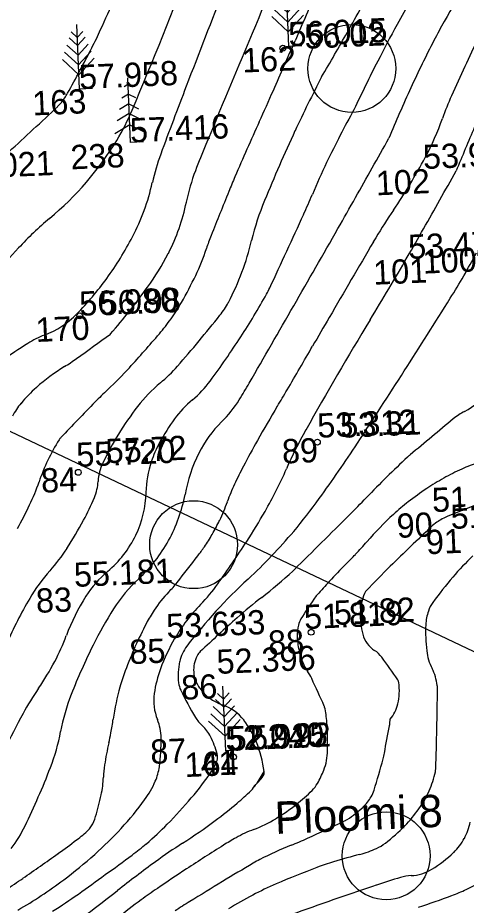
# Model space of a CAD drawing. Extents: x 642106 to 642351, y 6456946 to 6457148.
# Drawn here: x 642154.1 to 642168.01, y 6457012.76 to 6457040.26 of the extents above; entities that cross this region are included whole.
import ezdxf

# ---------------------------------------------------------------- set-up
doc = ezdxf.new("R2010")
doc.units = 0
for name, color, linetype in [('Level 10', 7, 'Continuous'), ('Level 11', 7, 'Continuous'), ('Level 14', 7, 'Continuous'), ('Level 16', 7, 'Continuous'), ('Level 18', 7, 'Continuous'), ('Level 4', 7, 'Continuous'), ('Level 5', 7, 'Continuous'), ('Level 63', 7, 'Continuous'), ('Level 9', 7, 'Continuous'), ('PUUDPQQSAD', 7, 'Continuous')]:
    doc.layers.add(name, color=color, linetype=linetype)

# ---------------------------------------------------------------- blocks, each defined once
blk = doc.blocks.new('KRIN13')
at = {"layer": 'Level 10'}
blk.add_circle((0, 0), 226.7, dxfattribs=at)
blk = doc.blocks.new('MUMM')
at = {"layer": 'Level 18'}
blk.add_circle((0, 0), 90.9, dxfattribs=at)
blk = doc.blocks.new('KKUUS7')
at = {"layer": 'PUUDPQQSAD'}
for p, q in [((0, 0), (0, 2000)), ((0, 1800), (-125.94, 1730.03)), ((0, 1800), (125.94, 1730.03)), ((0, 1500), (-211.95, 1382.25)), ((0, 1500), (211.95, 1382.25)), ((0, 1200), (-297.95, 1034.47)), ((0, 1200), (297.95, 1034.47)), ((0, 900), (-383.96, 686.69)), ((0, 900), (383.96, 686.69)), ((0, 550), (-475.29, 285.95)), ((0, 550), (475.29, 285.95)), ((400, 0), (0, 0))]:
    blk.add_line(p, q, dxfattribs=at)
blk = doc.blocks.new('KMAND7')
at = {"layer": 'Level 11'}
for p, q in [((0, 0), (0, 2000)), ((0, 1600), (-181.08, 1781.08)), ((0, 1600), (181.08, 1781.08)), ((0, 1050), (-329.73, 1379.73)), ((0, 1350), (-248.65, 1598.65)), ((0, 1350), (248.65, 1598.65)), ((0, 1050), (329.73, 1379.73)), ((0, 750), (-410.81, 1160.81)), ((0, 750), (410.81, 1160.81)), ((0, 450), (-491.89, 941.89)), ((0, 450), (491.89, 941.89)), ((400, 0), (0, 0))]:
    blk.add_line(p, q, dxfattribs=at)
blk = doc.blocks.new('KMAN18')
at = {"layer": 'Level 5'}
for p, q in [((0, 0), (0, 2000)), ((0, 1600), (-181.08, 1781.08)), ((0, 1600), (181.08, 1781.08)), ((0, 1050), (-329.73, 1379.73)), ((0, 1350), (-248.65, 1598.65)), ((0, 1350), (248.65, 1598.65)), ((0, 1050), (329.73, 1379.73)), ((0, 750), (-410.81, 1160.81)), ((0, 750), (410.81, 1160.81)), ((0, 450), (-491.89, 941.89)), ((0, 450), (491.89, 941.89)), ((400, 0), (0, 0))]:
    blk.add_line(p, q, dxfattribs=at)
blk = doc.blocks.new('KMAN19')
at = {"layer": 'Level 10'}
for p, q in [((0, 0), (0, 2000)), ((0, 1600), (-181.08, 1781.08)), ((0, 1600), (181.08, 1781.08)), ((0, 1050), (-329.73, 1379.73)), ((0, 1350), (-248.65, 1598.65)), ((0, 1350), (248.65, 1598.65)), ((0, 1050), (329.73, 1379.73)), ((0, 750), (-410.81, 1160.81)), ((0, 750), (410.81, 1160.81)), ((0, 450), (-491.89, 941.89)), ((0, 450), (491.89, 941.89)), ((400, 0), (0, 0))]:
    blk.add_line(p, q, dxfattribs=at)
blk = doc.blocks.new('KKUU13')
at = {"layer": 'Level 10'}
for p, q in [((0, 0), (0, 2000)), ((0, 1800), (-125.94, 1730.03)), ((0, 1800), (125.94, 1730.03)), ((0, 1500), (-211.95, 1382.25)), ((0, 1500), (211.95, 1382.25)), ((0, 1200), (-297.95, 1034.47)), ((0, 1200), (297.95, 1034.47)), ((0, 900), (-383.96, 686.69)), ((0, 900), (383.96, 686.69)), ((0, 550), (-475.29, 285.95)), ((0, 550), (475.29, 285.95)), ((400, 0), (0, 0))]:
    blk.add_line(p, q, dxfattribs=at)

msp = doc.modelspace()

# ---------------------------------------------------------------- linework, layer by layer
at = {"layer": 'Level 16'}
msp.add_line((642151.271, 6457030.003), (642154.124, 6457033.126), dxfattribs=at)
for centre, radius, start, end in [((643740.087, 6456376.8), 1712.274, 156.979137, 157.202646), ((642412.159, 6456900.369), 281.918, 149.70141, 150.27656), ((642009.83, 6457099.666), 160.399, 337.1583, 338.93467), ((642191.751, 6457025.869), 29.515, 147.9817, 151.2852), ((642517.923, 6456900.501), 384.103, 158.51466, 159.00236), ((642078.746, 6457088.032), 98.232, 330.6004, 331.64919), ((642418.932, 6456928.356), 279.315, 156.18648, 156.5424), ((642116.144, 6457058.557), 44.618, 335.2701, 336.6422), ((642899.25, 6456730.21), 800.185, 157.202645, 157.507695), ((642181.296, 6457032.176), 16.078, 150.2766, 152.6851), ((642142.815, 6457046.273), 15.255, 332.9235, 335.2701), ((642096.647, 6457077.946), 77.684, 329.42103, 330.6004), ((642201.084, 6457020.756), 40.156, 151.2852, 153.1209), ((641906.467, 6457150.732), 279.319, 336.19915, 336.54241), ((642199.711, 6457022.665), 36.805, 152.6851, 155.217), ((642287.221, 6456983.651), 131.362, 154.76895, 155.63731), ((642116.675, 6457059.636), 44.612, 330.8747, 332.9235), ((642225.777, 6457008.241), 67.84, 153.12094, 154.5333), ((642195.824, 6457021.43), 36.495, 152.2457, 155.1772), ((642153.821, 6457038.94), 2.09, 321.3984, 330.8747), ((642329.07, 6456972.986), 181.817, 159.00236, 159.71122), ((642086.727, 6457071.224), 82.303, 335.45569, 336.19915), ((642203.22, 6457021.045), 40.669, 155.217, 157.6256), ((642154.481, 6457038.413), 1.245, 313.1854, 321.3984), ((642175.523, 6457034.231), 8.746, 155.6373, 160.559), ((642041.989, 6457158.265), 165.62, 312.47391, 313.18547), ((642150.987, 6457040.208), 7.23, 328.7845, 337.1583), ((642191.092, 6457022.687), 30.371, 151.0013, 152.6975), ((642159.029, 6457040.053), 8.746, 331.8846, 340.559), ((642236.459, 6457002.848), 82.303, 155.45569, 156.75255), ((642268.442, 6456993.809), 109.034, 156.73427, 157.51148), ((642215.377, 6457012.386), 58.039, 155.17722, 157.50178), ((642194.073, 6457021.148), 33.726, 152.6975, 154.3071), ((641629.876, 6457336.333), 613.92, 330.571195, 330.76789), ((642148.943, 6457041.447), 9.621, 309.672, 328.7845), ((642191.064, 6457023.439), 33.693, 157.5077, 158.9943), ((642164.847, 6457033.697), 6.73, 159.7112, 167.5273), ((642182.464, 6457026.733), 20.844, 154.3071, 157.2717), ((642150.945, 6457044.372), 17.911, 325.7678, 331.8846), ((642165.168, 6457033.382), 5.954, 158.9943, 168.7312), ((641835.678, 6457221.224), 380.429, 330.47046, 330.78028), ((642151.703, 6457036.605), 6.73, 332.2636, 347.5273), ((642184.29, 6457025.258), 25.524, 156.7525, 157.8708), ((642365.343, 6456951.633), 220.974, 157.87078, 158.25081), ((642169.34, 6457031.454), 8.209, 157.5018, 166.5813), ((642144.014, 6457042.84), 20.844, 335.4197, 337.2717), ((642017.436, 6457117.697), 168.943, 330.19624, 330.57119), ((642153.49, 6457035.709), 5.954, 332.4897, 348.7312), ((642180.562, 6457024.22), 17.912, 145.7678, 149.0047), ((642161.227, 6457026.636), 9.621, 129.672, 137.585), ((641814.071, 6457193.763), 383.667, 335.04472, 335.41966), ((642148.21, 6457038.441), 10.677, 324.1081, 332.2636), ((642166.197, 6457031.081), 6.566, 158.2508, 162.0504), ((640768.466, 6457833.098), 1608.292, 329.999545, 330.19624), ((642085.479, 6457079.724), 93.335, 329.84498, 330.47047), ((642153.371, 6457035.264), 8.209, 332.2453, 346.5813), ((645614.397, 6455017.435), 3995.147, 149.696406, 149.735248), ((642176.011, 6457026.954), 12.603, 149.0048, 149.6965), ((642151.09, 6457036.959), 8.659, 324.3187, 332.4897), ((642153.705, 6457035.128), 6.566, 334.2704, 342.0504), ((642148.518, 6457043.461), 22.415, 327.9555, 332.0955), ((642072.165, 6457087.459), 108.734, 328.65596, 329.84498), ((642149.12, 6457037.783), 9.554, 315.4855, 324.1081), ((642147.069, 6457038.325), 13.932, 330.3808, 334.2704), ((642142.391, 6457043.206), 19.37, 318.858, 324.3187), ((642159.321, 6457033.098), 2.863, 330.7034, 335.0447), ((642140.805, 6457043.487), 24.095, 327.0173, 330.7033), ((641961.304, 6457160.648), 243.281, 326.69903, 327.95545), ((642154.234, 6457034.252), 5.689, 324.2926, 330.3808), ((642158.39, 6457032.623), 2.537, 321.3986, 332.2453), ((642153.925, 6457033.059), 2.816, 290.8697, 315.4855), ((642123.92, 6457060.141), 46.644, 318.8724, 321.3986), ((642153.088, 6457035.076), 7.101, 319.5601, 324.2926), ((642257.895, 6456974.338), 108.733, 148.65595, 150.73936), ((642579.204, 6456788.554), 480.997, 149.73525, 149.85857), ((641422.787, 6458046.454), 1253.506, 305.793742, 305.852892), ((642156.958, 6457030.479), 0.026, 305.8532, 318.8583), ((642127.47, 6457056.909), 40.761, 317.5852, 319.5601), ((642199.854, 6456959.347), 84.146, 122.68762, 124.00523), ((642155.931, 6457027.797), 2.816, 110.8697, 122.6876), ((642137.742, 6457045.475), 27.746, 323.5824, 327.0173), ((641747.292, 6457271.601), 480.987, 329.67242, 329.85857), ((642152.43, 6457034.546), 5.973, 301.4338, 305.7938), ((642158.661, 6457024.352), 5.973, 121.4337, 131.8403), ((642148.607, 6457037.599), 12.131, 313.0735, 317.5852), ((642155.598, 6457032.48), 4.589, 309.599, 318.8724), ((642157.893, 6457025.21), 4.822, 131.8403, 139.9705), ((642161.448, 6457025.408), 4.589, 129.599, 142.3175), ((642157.398, 6457030.974), 3.32, 309.7553, 323.5824), ((642144.612, 6457038.565), 19.248, 328.2015, 329.9996), ((642165.177, 6457019.875), 12.131, 133.0735, 135.6968), ((642135.35, 6457044.587), 31.405, 328.5889, 329.6724), ((642167.065, 6457029.795), 1.952, 297.3516, 326.5941), ((642155.984, 6457026.814), 2.329, 139.9705, 151.6804), ((642249.664, 6456937.419), 130.187, 135.69676, 136.36622), ((642161.645, 6457025.869), 3.32, 129.7553, 143.8249), ((642157.821, 6457030.376), 3.707, 314.6298, 328.2015), ((642165.677, 6457022.141), 9.933, 142.3175, 148.3636), ((642188.955, 6457011.852), 31.405, 148.5889, 150.8331), ((642168.859, 6457026.328), 1.952, 117.3518, 129.699), ((642164.277, 6457023.944), 6.582, 143.8249, 151.3902), ((642163.029, 6457025.1), 3.707, 134.6298, 153.3238), ((642507.166, 6456618.817), 531.59, 129.6988, 129.88599), ((642175.106, 6457020.722), 13.837, 150.7394, 156.3185), ((642160.423, 6457023.973), 5.975, 147.5167, 161.4291), ((642155.78, 6457026.929), 0.471, 136.3662, 147.5166), ((642165.149, 6457022.467), 9.312, 148.3636, 154.6084), ((642190.526, 6457010.975), 33.204, 150.8331, 152.3964), ((642161.726, 6457025.335), 3.675, 151.3902, 161.5198), ((642126.048, 6457052.427), 46.171, 324.11, 326.699), ((642163.975, 6457024.625), 4.765, 153.3238, 169.5453), ((642185.907, 6457005.307), 29.05, 132.7398, 136.2664), ((642167.745, 6457024.962), 2.288, 129.886, 132.7398), ((642158.102, 6457025.812), 1.512, 154.6084, 176.8797), ((642161.229, 6457025.501), 3.152, 161.5198, 179.0501), ((642175.052, 6457019.066), 15.743, 152.3964, 154.667), ((642169.221, 6457023.36), 3.211, 104.8844, 114.785), ((642149.763, 6457031.837), 13.837, 330.2136, 336.3185), ((642171.343, 6457018.766), 8.272, 114.785, 119.1332), ((642149.095, 6457027.779), 5.975, 334.0493, 341.4291), ((642155.083, 6457025.976), 1.512, 337.2198, 356.8797), ((642165.887, 6457023.405), 5.603, 154.667, 160.6352), ((642171.238, 6457018.954), 8.057, 119.1332, 123.5391), ((642154.927, 6457025.606), 3.152, 334.0642, 359.0501), ((642154.602, 6457026.354), 4.765, 331.2458, 349.5453), ((642172.083, 6457017.679), 9.587, 123.5391, 127.7469), ((642149.136, 6457028.474), 7.962, 331.6114, 337.2198), ((642155.316, 6457027.12), 5.603, 334.2706, 340.6352), ((642149.147, 6457035.713), 17.659, 319.923, 324.11), ((642143.928, 6457045.471), 29.048, 314.7505, 316.2664), ((642170.504, 6457019.719), 7.007, 127.7469, 132.6693), ((642173.624, 6457010.34), 15.739, 109.0725, 113.1121), ((642137.094, 6457033.619), 19.322, 331.6113, 334.0493), ((642145.507, 6457034.273), 18.74, 326.8739, 330.2136), ((642144.363, 6457031.053), 13.387, 327.287, 331.6114), ((642154.239, 6457027.639), 6.797, 330.106, 334.2706), ((640472.372, 6458731.653), 2403.35, 314.6933, 314.75043), ((642172.905, 6457017.114), 10.549, 132.6693, 139.0842), ((642168.206, 6457023.034), 1.937, 113.1121, 124.644), ((642227.807, 6456959.866), 88.78, 133.29499, 134.4297), ((642167.975, 6457023.369), 1.53, 124.644, 133.295), ((642154.654, 6457025.739), 3.456, 310.2725, 334.0642), ((642155.113, 6457027.136), 5.789, 325.5931, 330.106), ((642150.598, 6457034.492), 15.763, 312.4832, 319.923), ((642154.71, 6457026.295), 4.642, 312.5862, 331.2458), ((642154.531, 6457027.536), 6.495, 322.5231, 325.5931), ((642127.83, 6457045.808), 39.848, 324.5839, 326.8739), ((642156.961, 6457030.933), 10.549, 316.2118, 319.0842), ((642151.003, 6457026.788), 5.496, 318.192, 327.287), ((642113.054, 6457059.336), 58.76, 321.50249, 322.52308), ((642149.462, 6457038.121), 20.938, 315.0443, 316.2118), ((642175.577, 6457016.046), 10.536, 134.3446, 139.2214), ((642179.095, 6457008.534), 20.938, 135.0443, 137.0689), ((642159.195, 6457019.461), 5.496, 138.192, 149.3046), ((642159.121, 6457020.466), 3.456, 130.2725, 147.2979), ((642151.773, 6457034.987), 16.091, 307.9549, 312.4439), ((642161.585, 6457024.257), 1.551, 312.4439, 314.6933), ((642187.836, 6457000.64), 31.682, 134.4297, 136.366), ((642160.993, 6457019.459), 4.642, 132.5862, 147.6406), ((642156.135, 6457025.07), 3.714, 315.5149, 321.5025), ((642171.89, 6457011.243), 15.763, 132.4832, 142.7359), ((642176.454, 6457010.99), 17.331, 137.0689, 138.9178), ((642176.361, 6457015.369), 11.572, 139.2214, 144.1648), ((642161.434, 6457019.866), 3.714, 135.5149, 146.7696), ((642155.953, 6457025.81), 5.34, 315.6276, 324.5839), ((642165.093, 6457022.325), 0.257, 136.366, 157.9743), ((642164.784, 6457016.144), 11.994, 149.3046, 156.8641), ((642161.462, 6457018.963), 6.237, 147.2979, 159.8431), ((642171.565, 6457009.612), 16.091, 127.9549, 131.4803), ((642170.649, 6457017.023), 9.028, 144.7077, 149.3031), ((642164.724, 6457021.217), 1.769, 138.9178, 144.7077), ((642166.486, 6457021.761), 1.761, 157.9743, 177.7512), ((642167.492, 6457015.342), 12.336, 147.6406, 153.6458), ((642163.587, 6457018.341), 5.34, 135.6276, 149.9005), ((642167.849, 6457021.516), 1.073, 144.1648, 160.4501), ((642162.234, 6457019.342), 4.67, 146.7696, 152.5555), ((642190.972, 6456987.662), 45.389, 131.4803, 133.4395), ((642166.954, 6457021.742), 2.229, 177.7512, 195.3124), ((642168.208, 6457021.389), 1.453, 160.4501, 177.6162), ((642169.755, 6457015.436), 13.145, 152.5555, 156.0032), ((642163.955, 6457021.141), 1.187, 165.3864, 182.501), ((642163.524, 6457021.253), 0.742, 149.3031, 165.3864), ((642171.78, 6457021.24), 5.028, 177.6162, 186.8207), ((642149.751, 6457023.262), 6.237, 331.7736, 339.8431), ((642165.414, 6457021.205), 2.648, 182.501, 193.9376), ((642165.645, 6457021.384), 0.872, 195.3124, 237.0537), ((642174.868, 6457011.687), 20.568, 153.6458, 158.2957), ((642164.239, 6457017.963), 6.094, 149.9005, 159.6115), ((642171.106, 6457014.834), 14.624, 156.0032, 159.2281), ((642160.333, 6457020.035), 1.241, 142.7359, 167.2885), ((642160.116, 6457020.246), 0.515, 133.4395, 151.9174), ((642164.567, 6457020.994), 1.775, 193.9376, 213.5549), ((642164.697, 6457019.92), 0.872, 36.7098, 57.0537), ((642168.427, 6457020.839), 1.652, 186.8207, 206.7278), ((642147.309, 6457024.573), 9.01, 325.5954, 331.7736), ((642161.012, 6457019.882), 1.938, 167.2885, 186.887), ((642160.469, 6457020.057), 0.914, 151.9174, 184.5924), ((642152.177, 6457010.585), 16.489, 33.7551, 36.7098), ((642163.02, 6457017.901), 5.976, 159.2281, 164.2741), ((642161.921, 6457018.825), 3.621, 159.6115, 172.2195), ((642161.609, 6457019.033), 1.775, 24.9448, 33.5549), ((642165.477, 6457019.353), 1.652, 7.4562, 26.7278), ((642160.537, 6457020.063), 0.983, 184.5924, 216.079), ((642051.383, 6456967.762), 123.341, 24.51022, 24.94483), ((642165.707, 6457019.628), 0.215, 7.6803, 33.7552), ((642162.176, 6457014.391), 9.01, 145.5954, 151.4365), ((642164.266, 6457017.55), 7.27, 164.2741, 172.2892), ((642159.795, 6457019.735), 0.711, 186.887, 206.069), ((642160.902, 6457020.329), 1.434, 216.079, 251.3469), ((642164.11, 6457019.412), 1.828, 346.836, 7.6803), ((642073.711, 6457020.273), 93.414, 358.74796, 359.49702), ((642166.293, 6457019.46), 0.829, 359.497, 7.4562), ((642161.345, 6457017.07), 6.012, 158.2957, 169.761), ((642159.9, 6457019.101), 1.581, 172.2195, 201.8804), ((642169.571, 6457024.518), 11.595, 206.069, 210.7999), ((642159.985, 6457017.611), 1.434, 37.7847, 71.3469), ((642163.463, 6457018.864), 0.161, 12.4697, 24.5102), ((642160.533, 6457018.216), 3.162, 3.8516, 12.4697), ((642164.745, 6457019.263), 1.175, 320.7612, 346.836), ((642177.432, 6457006.086), 26.38, 151.4365, 154.2022), ((642149.857, 6457019.501), 7.27, 348.8776, 352.2892), ((642156.966, 6457017.923), 1.581, 0.705, 21.8804), ((642160.582, 6457019.159), 1.13, 210.7999, 228.0038), ((642158.948, 6457016.808), 2.746, 21.5542, 37.7847), ((642152.963, 6457017.707), 10.749, 359.1803, 3.8516), ((642165.165, 6457018.406), 0.476, 349.7112, 353.5916), ((642152.728, 6457019.803), 12.991, 353.5916, 354.334), ((642149.512, 6457019.208), 6.012, 338.7101, 349.761), ((642147.013, 6457020.06), 10.169, 347.1128, 348.8776), ((642159.07, 6457017.48), 1.13, 26.6658, 48.0038), ((642100.151, 6457030.208), 66.551, 348.96889, 349.71122), ((642071.297, 6457020.326), 95.828, 358.00018, 358.74796), ((642166.838, 6457015.525), 10.169, 167.1128, 171.0538), ((642152.399, 6457017.867), 6.148, 352.3544, 0.705), ((642157.484, 6457016.684), 2.904, 15.2692, 26.6658), ((642157.687, 6457016.309), 4.102, 8.2907, 21.5542), ((642161.93, 6457017.578), 1.782, 349.0431, 359.1803), ((642159.131, 6457017.607), 1.207, 325.4353, 342.572), ((642159.937, 6457017.353), 0.361, 342.572, 15.2692), ((642161.961, 6457017.572), 1.75, 338.8136, 349.0431), ((642146.387, 6457022.215), 19.671, 342.5718, 345.5103), ((642162.463, 6457018.06), 3.067, 345.5103, 348.9689), ((642132.126, 6457025.982), 24.671, 334.1286, 338.7101), ((642159.961, 6457016.607), 3.207, 171.0538, 177.8723), ((642156.867, 6457017.267), 1.64, 336.1455, 352.3544), ((642166.593, 6457016.998), 0.474, 347.3576, 358.0002), ((642153.552, 6457016.845), 3.207, 347.9816, 357.8723), ((642151.559, 6457022.823), 10.402, 319.6182, 325.4353), ((642160.126, 6457017.867), 1.933, 311.9564, 325.22), ((642156.912, 6457019.698), 5.585, 325.0134, 329.9452), ((642161.557, 6457016.873), 0.191, 325.22, 8.2907), ((642160.866, 6457017.997), 2.924, 329.9586, 338.8136), ((642163.99, 6457017.582), 3.142, 336.003, 347.3576), ((642155.466, 6457017.886), 3.172, 324.092, 336.1455), ((642160.393, 6457017.262), 1.336, 314.9195, 325.0134), ((642162.476, 6457017.066), 1.064, 315.2572, 329.9586), ((642149.157, 6457017.781), 7.7, 342.8079, 347.9816), ((642156.56, 6457021.105), 6.764, 309.9876, 314.9194), ((642159.664, 6457019.852), 5.023, 307.8916, 315.2572), ((642164.217, 6457016.618), 0.983, 329.3994, 342.5718), ((642163.822, 6457017.657), 3.326, 324.9681, 336.003), ((642150.441, 6457021.525), 9.376, 317.0899, 324.0921), ((642147.782, 6457026.036), 15.36, 315.4984, 319.6182), ((642151.083, 6457027.635), 15.287, 306.7077, 309.9876), ((642158.208, 6457021.723), 7.393, 301.8217, 307.8916), ((642163.809, 6457016.859), 1.457, 313.3992, 329.3994), ((642162.471, 6457018.274), 3.405, 302.9534, 313.3992), ((642163.065, 6457018.188), 4.251, 315.6755, 324.9681), ((642155.019, 6457015.967), 1.564, 331.312, 342.8079), ((642149.604, 6457029.62), 17.762, 302.7554, 306.7077), ((642160.1, 6457018.674), 3.805, 290.2618, 301.8217), ((642109.811, 6457131.144), 127.929, 294.61044, 295.18043), ((642163.948, 6457015.995), 0.689, 295.1804, 302.9533), ((642166.205, 6457015.748), 1.976, 332.3177, 347.9212), ((642150.464, 6457017.089), 4.291, 323.1288, 334.1286), ((642152.941, 6457018.703), 4.927, 307.2749, 312.9485), ((642155.975, 6457015.444), 0.474, 312.9485, 331.312), ((642148.133, 6457023.671), 12.528, 311.8156, 317.0899), ((642151.679, 6457022.206), 9.896, 310.3652, 315.4984), ((642162.736, 6457011.535), 3.805, 110.2618, 119.3293), ((642161.965, 6457019.262), 5.788, 307.7144, 315.6755), ((642141.767, 6457033.385), 23.377, 305.5165, 307.2749), ((642165.311, 6457006.951), 9.062, 119.3293, 122.223), ((642157.925, 6457026.106), 12.396, 292.0661, 294.6104), ((642166.469, 6457015.61), 1.677, 313.4986, 332.3177), ((642152.692, 6457021.014), 8.331, 306.4752, 310.3652), ((642168.824, 6456999.744), 17.762, 122.7554, 126.0494), ((642202.836, 6456947.415), 79.438, 122.22303, 123.20033), ((642167.238, 6457003.13), 12.396, 112.0661, 117.0083), ((642163.625, 6457018.143), 3.963, 285.9679, 293.9291), ((642164.694, 6457015.732), 1.326, 293.9291, 307.7144), ((642108.458, 6457080.055), 80.714, 304.57025, 305.51654), ((642146.764, 6457025.201), 14.581, 306.927, 311.8156), ((642092.07, 6457103.014), 110.308, 305.40629, 306.47518), ((642169.305, 6456996.089), 18.811, 104.1213, 106.7066), ((642164.817, 6457017.35), 4.076, 301.4585, 313.4986), ((642180.345, 6456983.916), 37.339, 126.0494, 128.3168), ((642206.845, 6456936.826), 89.611, 120.4679, 121.18214), ((642163.344, 6457010.77), 3.82, 117.0083, 120.4679), ((642166.115, 6457006.717), 7.715, 106.7066, 110.7438), ((642192.369, 6456963.411), 60.321, 123.20033, 124.23718), ((642174.119, 6456985.583), 30.314, 110.7438, 113.3291), ((642166.367, 6457012.332), 1.346, 92.6406, 106.9228), ((642166.243, 6457015.021), 1.346, 272.6406, 301.4585), ((642133.988, 6457043.006), 35.721, 303.5564, 304.5702), ((642147.317, 6457024.465), 13.66, 299.7946, 306.927), ((642223.28, 6456909.668), 121.355, 121.18214, 121.74008), ((642166.279, 6457003.762), 10.517, 113.3291, 117.7189), ((642176.37, 6456979.455), 35.711, 106.9228, 108.187), ((642165.207, 6457019.26), 6.636, 295.0212, 301.3882), ((642134.044, 6457042.509), 37.339, 306.4576, 308.3168), ((642169.268, 6456997.355), 19.262, 124.2372, 126.0721), ((642184.274, 6456955.396), 61.035, 108.18702, 109.15406), ((642165.441, 6457018.759), 6.083, 290.4288, 295.0212), ((642146.367, 6457026.628), 16.59, 302.085, 305.4063), ((642166.432, 6457001.249), 14.445, 126.0721, 129.7472), ((642172.936, 6456991.056), 25.655, 121.7401, 122.9536), ((642166.9, 6457002.581), 11.851, 117.7189, 121.8829), ((642217.062, 6456860.997), 160.966, 109.15406, 109.90286), ((642156.926, 6457041.621), 30.479, 288.3775, 290.4288)]:
    msp.add_arc(centre, radius, start, end, dxfattribs=at)
at = {"layer": 'Level 4'}
for p, q in [((642180.871, 6457014.629), (642148.873, 6457029.802)), ((642180.876, 6457014.627), (642148.875, 6457029.798)), ((642180.876, 6457014.627), (642148.875, 6457029.798))]:
    msp.add_line(p, q, dxfattribs=at)

# ---------------------------------------------------------------- block references
at = {"layer": 'Level 10', "rotation": 2.501003485659088}
for name, p, xscale, yscale in [('KMAN19', (642162.511, 6457039.374), 0.0010016049106454617, 0.0010016049106454613), ('KMAN19', (642156.016, 6457038.046), 0.0010016049106454617, 0.0010016049106454613), ('KRIN13', (642164.464, 6457038.688), 0.00600962946387277, 0.00600962946387277), ('KKUU13', (642157.597, 6457036.393), 0.0010016049106454617, 0.0010016049106454613), ('KRIN13', (642159.556, 6457023.931), 0.00600962946387277, 0.00600962946387277), ('KMAN19', (642160.551, 6457017.546), 0.0010016049106454617, 0.0010016049106454613), ('KRIN13', (642165.53, 6457014.291), 0.00600962946387277, 0.00600962946387277)]:
    msp.add_blockref(name, p, dxfattribs=dict(at, xscale=xscale, yscale=yscale))
at = {"layer": 'Level 14', "xscale": 0.0010016049106454617, "yscale": 0.0010016049106454613, "rotation": 2.501003485659088}
for name, p in [('KMAND7', (642162.511, 6457039.374)), ('KMAND7', (642156.016, 6457038.046)), ('KKUUS7', (642157.597, 6457036.393))]:
    msp.add_blockref(name, p, dxfattribs=at)
at = {"layer": 'Level 18', "xscale": 0.0010016049106454617, "yscale": 0.0010016049106454613, "rotation": 2.501003485659088}
for p in [(642162.326, 6457039.316), (642156.024, 6457031.022), (642163.395, 6457027.111), (642155.977, 6457026.173), (642163.202, 6457021.217), (642160.791, 6457017.354)]:
    msp.add_blockref('MUMM', p, dxfattribs=at)
at = {"layer": 'Level 5', "xscale": 0.0010016049106454617, "yscale": 0.0010016049106454613, "rotation": 2.501003485659088}
msp.add_blockref('KMAN18', (642160.551, 6457017.546), dxfattribs=at)

# ---------------------------------------------------------------- texts
at = {"layer": 'Level 18'}
for s, p in [('56.02', (642163.008, 6457039.297)), ('56.98', (642156.657, 6457031.035)), ('53.31', (642164.119, 6457027.241)), ('55.72', (642156.841, 6457026.455)), ('51.82', (642163.922, 6457021.444)), ('52.92', (642161.317, 6457017.572))]:
    msp.add_text(s, height=0.7512, rotation=2.501, dxfattribs=at).set_placement(p)
at = {"layer": 'Level 5'}
for s, height, p in [('162', 0.7512, (642161.072, 6457038.56)), ('163', 0.7512, (642154.566, 6457037.231)), ('238', 0.7512, (642155.751, 6457035.56)), ('102', 0.7512, (642165.225, 6457034.755)), ('100', 0.7512, (642166.677, 6457032.329)), ('101', 0.7512, (642165.143, 6457031.985)), ('170', 0.7512, (642154.668, 6457030.211)), ('89', 0.7512, (642162.313, 6457026.444)), ('84', 0.7512, (642154.837, 6457025.54)), ('90', 0.7512, (642165.871, 6457024.139)), ('91', 0.7512, (642166.779, 6457023.632)), ('83', 0.7512, (642154.678, 6457021.817)), ('88', 0.7512, (642161.883, 6457020.514)), ('85', 0.7512, (642157.58, 6457020.229)), ('86', 0.7512, (642159.188, 6457019.125)), ('87', 0.7512, (642158.227, 6457017.136)), ('164', 0.7512, (642159.288, 6457016.729)), ('41', 0.7512, (642159.786, 6457016.761)), ('41', 0.7512, (642159.786, 6457016.761)), ('Ploomi 8', 1.0016, (642162.092, 6457014.965))]:
    msp.add_text(s, height=height, rotation=2.501, dxfattribs=at).set_placement(p)
at = {"layer": 'Level 63'}
for s, p in [('56.015', (642162.511, 6457039.374)), ('57.958', (642156.016, 6457038.046)), ('57.416', (642157.597, 6457036.393)), ('53.970', (642166.687, 6457035.571)), ('58.021', (642152.162, 6457035.254)), ('53.479', (642166.227, 6457032.784)), ('56.980', (642156.024, 6457031.022)), ('53.312', (642163.409, 6457027.243)), ('55.720', (642155.933, 6457026.339)), ('51.549', (642166.967, 6457024.939)), ('51.438', (642167.544, 6457024.417)), ('55.181', (642155.857, 6457022.621)), ('51.819', (642162.997, 6457021.314)), ('53.633', (642158.724, 6457021.03)), ('52.396', (642160.284, 6457019.925)), ('52.040', (642160.551, 6457017.546)), ('52.040', (642160.551, 6457017.546)), ('52.040', (642160.551, 6457017.546)), ('52.925', (642160.656, 6457017.541))]:
    msp.add_text(s, height=0.7512, rotation=2.501, dxfattribs=at).set_placement(p)
at = {"layer": 'Level 9'}
msp.add_text('41', height=0.7512, rotation=2.501, dxfattribs=at).set_placement((642159.786, 6457016.761))

doc.saveas('drawing.dxf')
